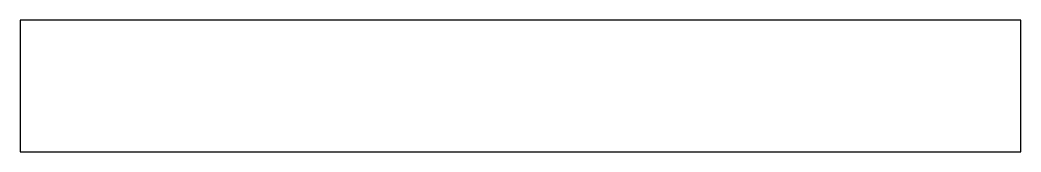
# Model space of a CAD drawing. Header units: millimetres. Extents: x -113.9 to -75.9, y 65 to 70.
import ezdxf

# ---------------------------------------------------------------- set-up
doc = ezdxf.new("R2010")
doc.units = ezdxf.units.MM
doc.layers.get('0').update_dxf_attribs({"linetype": 'CONTINUOUS'})

msp = doc.modelspace()

# ---------------------------------------------------------------- linework, layer by layer
msp.add_lwpolyline([(-113.936, 65), (-75.936, 65), (-75.936, 70), (-113.936, 70)], close=True)

doc.saveas('drawing.dxf')
